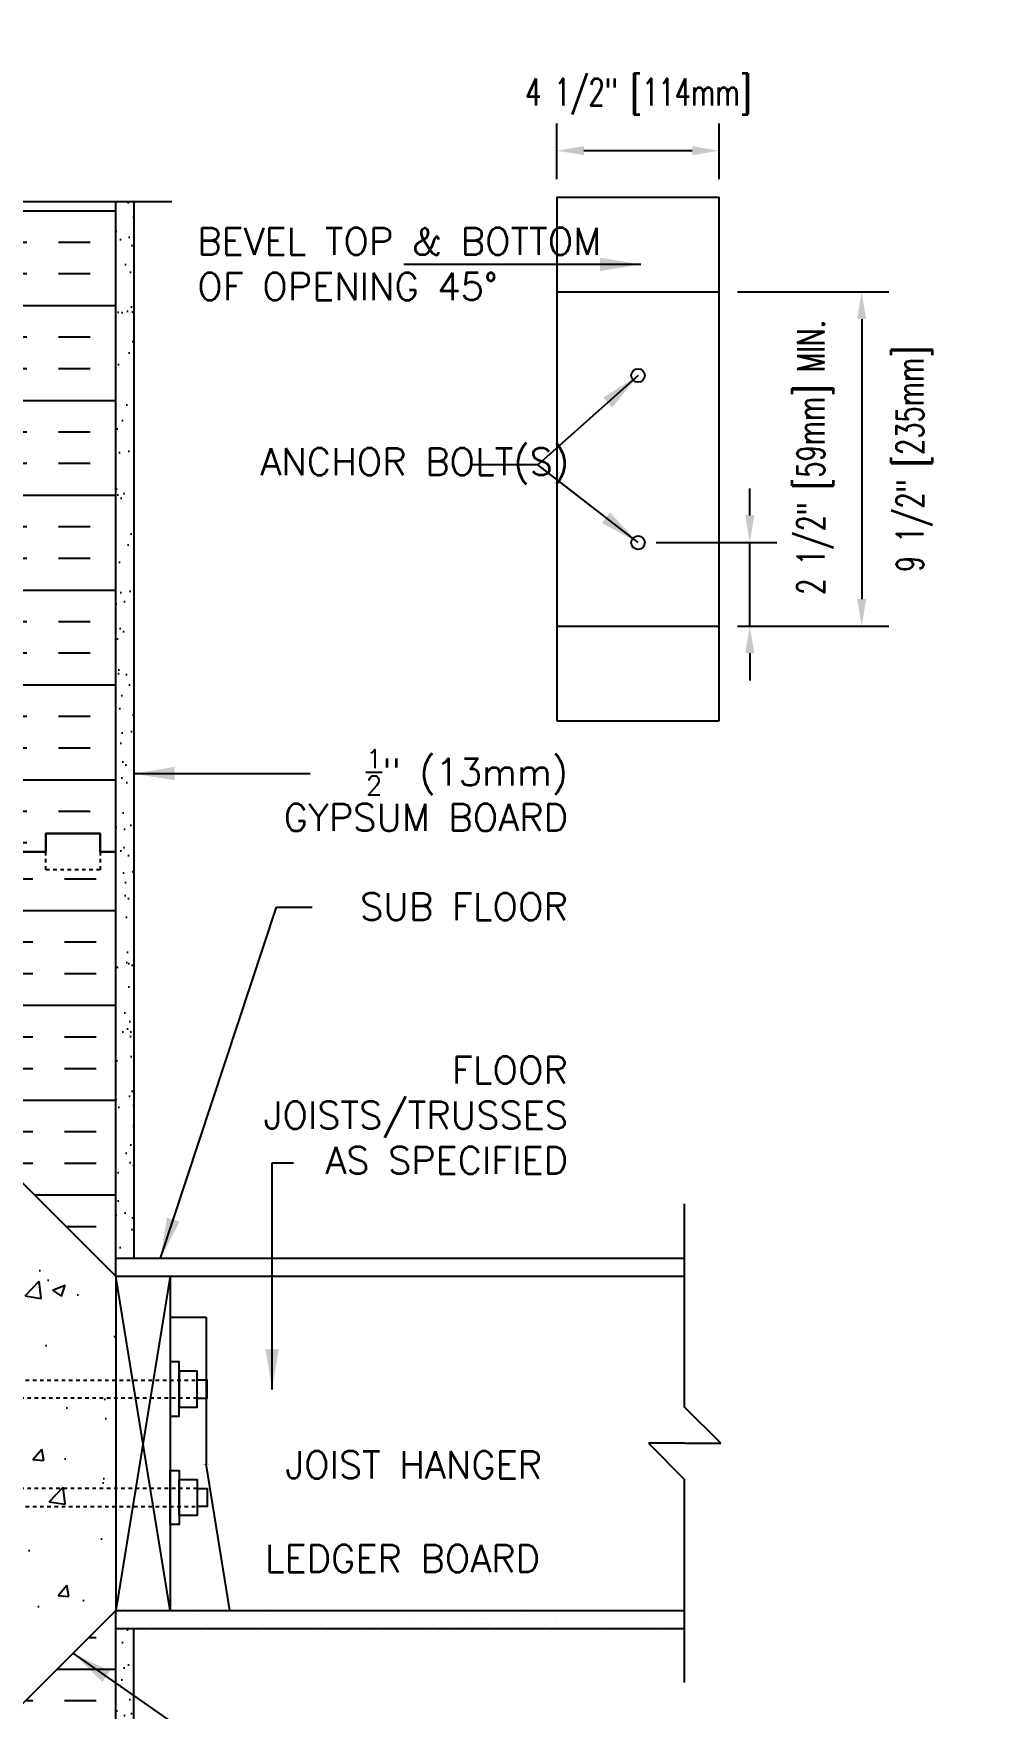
# Model space of a CAD drawing. Header units: inches. Extents: x 23.5 to 82.7, y -12.5 to 63.7.
# Drawn here: x 56.57 to 82.72, y 17.29 to 63.66 of the extents above; entities that cross this region are included whole.
import ezdxf
from ezdxf.enums import TextEntityAlignment as Align

# ---------------------------------------------------------------- set-up
doc = ezdxf.new("R2010")
doc.units = ezdxf.units.IN
doc.header["$LTSCALE"] = 0.5
doc.header["$MEASUREMENT"] = 0
doc.linetypes.add('DASHED2', pattern=[0.375, 0.25, -0.125])
doc.linetypes.add('HIDDEN2', pattern=[0.1875, 0.125, -0.0625])
for name, color, linetype in [('HATCH', 12, 'Continuous'), ('LINE15', 9, 'Continuous'), ('LINE18', 9, 'Continuous'), ('line25', 2, 'Continuous'), ('LINE50', 5, 'Continuous'), ('LINE9', 9, 'Continuous'), ('TEXT', 4, 'Continuous')]:
    doc.layers.add(name, color=color, linetype=linetype)
doc.styles.add('DIM', font='romans.shx', dxfattribs={"width": 0.7})
doc.styles.add('ROMANS', font='romans.shx', dxfattribs={"height": 1.125})
doc.dimstyles.new('ext_12', dxfattribs={"dimscale": 12, "dimtxt": 0.09375, "dimasz": 0.09375, "dimexe": 0.09375, "dimexo": 0.0625, "dimgap": 0.0625, "dimtad": 1, "dimdec": 1, "dimzin": 3, "dimdsep": 46, "dimlunit": 4, "dimtxsty": 'DIM', "dimcen": 0.09, "dimdle": 0.09375, "dimclrt": 4, "dimadec": 0, "dimazin": 0, "dimtfac": 1, "dimtdec": 1, "dimtmove": 2, "dimatfit": 3, "dimfxl": 1, "dimfrac": 2, "dimtolj": 1, "dimtzin": 0, "dimarcsym": 0})
doc.dimstyles.new('ext_8', dxfattribs={"dimscale": 8, "dimtxt": 0.09375, "dimasz": 0.09375, "dimexe": 0.09375, "dimexo": 0.0625, "dimgap": 0.0625, "dimtad": 1, "dimdec": 1, "dimzin": 3, "dimdsep": 46, "dimlunit": 4, "dimtxsty": 'DIM', "dimcen": 0.09, "dimdle": 0.09375, "dimclrt": 4, "dimadec": 0, "dimazin": 0, "dimtfac": 1, "dimtdec": 1, "dimtmove": 2, "dimatfit": 3, "dimfxl": 1, "dimfrac": 2, "dimtolj": 1, "dimtzin": 0, "dimarcsym": 0})
pattern_1 = [(37.5, (36.4269, -7.8671), (-0.031497, 0.963412), [0, -0.76, 0, -0.85, 0, -0.8125]), (7.5, (36.4269, -7.8671), (0.884888, 1.411073), [0, -0.41, 0, -0.685, 0, -0.2625]), (327.5, (35.8119, -7.8671), (1.557071, 0.00283), [0, -0.25, 0, -0.9, 0, -1.175]), (317.5, (35.8119, -7.8671), (1.503063, 0.438838), [0, -0.125, 0, -0.59, 0, -0.675])]

# ---------------------------------------------------------------- blocks, each defined once
blk = doc.blocks.new('*D1')
at = {"layer": 'Defpoints', "color": 0, "transparency": 16777216}
for p in [(73.315, 49.565), (76.409, 49.565), (75.565, 47.252)]:
    blk.add_point(p, dxfattribs=at)
at = {"layer": 'TEXT', "color": 0, "lineweight": -2, "transparency": 16777216}
for p, q in [((76.409, 50.315), (76.409, 51.065)), ((73.815, 49.565), (77.159, 49.565)), ((76.409, 47.252), (76.409, 49.565)), ((76.065, 47.252), (77.159, 47.252)), ((76.409, 46.502), (76.409, 45.752))]:
    blk.add_line(p, q, dxfattribs=at)
at = {"layer": 'TEXT', "color": 0, "transparency": 16777216}
for points in [[(76.284, 50.315), (76.534, 50.315), (76.409, 49.565)], [(76.284, 46.502), (76.534, 46.502), (76.409, 47.252)]]:
    blk.add_solid(points, dxfattribs=at)
at = {"layer": 'TEXT', "color": 4, "transparency": 16777216, "insert": (78.224, 51.923), "char_height": 0.75, "attachment_point": 5, "rotation": 90, "style": 'DIM'}
blk.add_mtext('\\A1;2 1/2" [59mm] MIN.', dxfattribs=at)
blk = doc.blocks.new('*D2')
at = {"layer": 'Defpoints', "color": 0, "transparency": 16777216}
for p in [(75.565, 56.502), (75.565, 47.252), (79.508, 47.252)]:
    blk.add_point(p, dxfattribs=at)
at = {"layer": 'TEXT', "color": 0, "lineweight": -2, "transparency": 16777216}
for p, q in [((76.065, 56.502), (80.258, 56.502)), ((79.508, 55.752), (79.508, 48.002)), ((76.065, 47.252), (80.258, 47.252))]:
    blk.add_line(p, q, dxfattribs=at)
at = {"layer": 'TEXT', "color": 0, "transparency": 16777216}
for points in [[(79.383, 55.752), (79.633, 55.752), (79.508, 56.502)], [(79.383, 48.002), (79.633, 48.002), (79.508, 47.252)]]:
    blk.add_solid(points, dxfattribs=at)
at = {"layer": 'TEXT', "color": 4, "transparency": 16777216, "insert": (80.971, 51.877), "char_height": 0.75, "attachment_point": 5, "rotation": 90, "style": 'DIM'}
blk.add_mtext('\\A1;9 1/2" [235mm]', dxfattribs=at)
blk = doc.blocks.new('*D3')
at = {"layer": 'Defpoints', "color": 0, "transparency": 16777216}
for p in [(71.065, 60.413), (71.065, 59.127), (75.565, 59.127)]:
    blk.add_point(p, dxfattribs=at)
at = {"layer": 'TEXT', "color": 0, "lineweight": -2, "transparency": 16777216}
for p, q in [((71.065, 59.627), (71.065, 61.163)), ((75.565, 59.627), (75.565, 61.163)), ((74.815, 60.413), (71.815, 60.413))]:
    blk.add_line(p, q, dxfattribs=at)
at = {"layer": 'TEXT', "color": 0, "transparency": 16777216}
for points in [[(71.815, 60.538), (71.815, 60.288), (71.065, 60.413)], [(74.815, 60.538), (74.815, 60.288), (75.565, 60.413)]]:
    blk.add_solid(points, dxfattribs=at)
at = {"layer": 'TEXT', "color": 4, "transparency": 16777216, "insert": (73.315, 61.913), "char_height": 0.75, "attachment_point": 5, "style": 'DIM'}
blk.add_mtext('\\A1;4 1/2" [114mm]', dxfattribs=at)

msp = doc.modelspace()

# ---------------------------------------------------------------- hatches: boundary and pattern name
at = {"layer": 'HATCH'}
h = msp.add_hatch(dxfattribs=at)
h.set_pattern_fill('INSUL', color=256, scale=7, style=0)
h.set_pattern_definition([(180, (2982.39, -356.0018), (0, 2.625), []), (180, (2982.39, -355.1268), (0, 2.625), [0.875, -0.875]), (180, (2982.39, -354.2518), (0, 2.625), [0.875, -0.875])])
h.paths.add_polyline_path([(58.853, 41.008), (58.416, 41.008), (58.416, 41.508), (56.916, 41.508), (56.916, 41.008), (56.228, 41.008), (56.228, 59.008), (56.916, 59.008), (56.916, 59.508), (58.416, 59.508), (58.416, 59.008), (58.853, 59.008)])
h = msp.add_hatch(dxfattribs=at)
h.set_pattern_fill('AR-SAND', color=256, scale=0.5, style=0)
h.set_pattern_definition(pattern_1)
h.paths.add_polyline_path([(59.353, 59.008), (58.853, 59.008), (58.853, 41.008), (58.853, 29.758), (59.353, 29.758)])
h = msp.add_hatch(dxfattribs=at)
h.set_pattern_fill('INSUL', color=256, scale=7, style=0)
h.set_pattern_definition([(0, (36.427, -7.867), (0, 2.625), []), (0, (36.427, -6.992), (0, 2.625), [0.875, -0.875]), (0, (36.427, -6.117), (0, 2.625), [0.875, -0.875])])
h.paths.add_polyline_path([(56.228, 31.883), (58.853, 29.258), (58.853, 41.008), (58.416, 41.008), (58.416, 40.508), (56.916, 40.508), (56.916, 41.008), (56.228, 41.008)])
h.paths.add_polyline_path([(58.853, 20.008), (56.228, 17.383), (56.228, 5.008), (56.916, 5.008), (56.916, 5.508), (58.416, 5.508), (58.416, 5.008), (58.853, 5.008)])
h = msp.add_hatch(dxfattribs=at)
h.set_pattern_fill('AR-CONC', color=256, scale=0.5, style=0)
h.set_pattern_definition([(50, (-77.1957, -130.6316), (3.5863, -0.31376), [0.375, -4.125]), (355, (-77.1957, -130.6316), (-0.693757, 3.76096), [0.3, -3.3]), (100.4514, (-76.897, -130.6577), (2.892547, 3.4472), [0.3187, -3.50571]), (46.1842, (-77.1957, -129.6316), (5.336205, -0.827595), [0.5625, -6.1875]), (96.6356, (-76.751, -129.7005), (4.67331, 4.87059), [0.47805, -5.25856]), (351.1842, (-77.1957, -129.6316), (4.67331, 4.8706), [0.45, -4.95]), (21, (-76.6957, -129.8816), (2.984535, -2.013094), [0.375, -4.125]), (326, (-76.6957, -129.8816), (1.216577, 3.62575), [0.3, -3.3]), (71.4514, (-76.447, -130.0493), (4.201113, 1.61265), [0.3187, -3.50571]), (37.5, (-77.1957, -130.6316), (0.060799, 1.664469), [0, -3.26, 0, -3.35, 0, -3.3125]), (7.5, (-77.1957, -130.6316), (1.315348, 1.972059), [0, -1.91, 0, -3.185, 0, -1.2625]), (327.5, (-78.3107, -130.6316), (2.669112, -0.112774), [0, -1.25, 0, -3.9, 0, -5.175]), (317.5, (-78.8107, -130.6316), (2.91593, 0.500525), [0, -1.625, 0, -2.59, 0, -3.675])])
h.paths.add_polyline_path([(58.853, 26.695), (56.228, 26.695), (56.228, 22.57), (58.853, 22.57)])
h.paths.add_polyline_path([(58.853, 21.133), (58.853, 22.07), (56.228, 22.07), (56.228, 18.508)])
h.paths.add_polyline_path([(56.228, 30.758), (56.228, 27.195), (58.853, 27.195), (58.853, 28.133)])
h = msp.add_hatch(dxfattribs=at)
h.set_pattern_fill('AR-SAND', color=256, scale=0.5, style=0)
h.set_pattern_definition(pattern_1)
h.paths.add_polyline_path([(59.353, 19.196), (59.26, 19.508), (58.853, 19.508), (58.853, 5.008), (59.353, 5.008)])

# ---------------------------------------------------------------- linework, layer by layer
for p, q in [((60.353, 20.008), (58.853, 29.258)), ((60.353, 29.258), (58.853, 20.008)), ((58.973, 19.946), (58.973, 19.946)), ((61.055, 19.972), (61.055, 19.972)), ((61.128, 19.975), (61.128, 19.975)), ((61.315, 20.006), (61.315, 20.006)), ((62.437, 19.992), (62.437, 19.992)), ((63.716, 19.986), (63.716, 19.986)), ((70.937, 19.979), (70.937, 19.979)), ((59.03, 19.706), (59.03, 19.706)), ((59.065, 19.861), (59.065, 19.861)), ((59.627, 19.737), (59.627, 19.737)), ((59.709, 19.795), (59.709, 19.795)), ((59.778, 19.926), (59.778, 19.926)), ((59.837, 19.603), (59.837, 19.603)), ((59.969, 19.829), (59.969, 19.829)), ((60.376, 19.883), (60.376, 19.883)), ((61.003, 19.901), (61.003, 19.901)), ((61.184, 19.74), (61.184, 19.74)), ((61.394, 19.606), (61.394, 19.606)), ((62.741, 19.743), (62.741, 19.743)), ((62.951, 19.609), (62.951, 19.609)), ((63.004, 19.884), (63.004, 19.884)), ((63.096, 19.8), (63.096, 19.8)), ((63.113, 19.523), (63.113, 19.523)), ((64.298, 19.746), (64.298, 19.746)), ((64.422, 19.54), (64.422, 19.54)), ((64.509, 19.612), (64.509, 19.612)), ((65.034, 19.84), (65.034, 19.84)), ((65.701, 19.533), (65.701, 19.533)), ((65.855, 19.749), (65.855, 19.749)), ((66.066, 19.614), (66.066, 19.614)), ((67.035, 19.823), (67.035, 19.823)), ((67.051, 19.582), (67.051, 19.582)), ((67.127, 19.738), (67.127, 19.738)), ((67.412, 19.752), (67.412, 19.752)), ((67.566, 19.535), (67.566, 19.535)), ((67.623, 19.617), (67.623, 19.617)), ((68.245, 19.624), (68.245, 19.624)), ((68.36, 19.599), (68.36, 19.599)), ((68.506, 19.658), (68.506, 19.658)), ((68.912, 19.712), (68.912, 19.712)), ((68.969, 19.754), (68.969, 19.754)), ((69.065, 19.779), (69.065, 19.779)), ((69.18, 19.62), (69.18, 19.62)), ((69.591, 19.801), (69.591, 19.801)), ((69.639, 19.593), (69.639, 19.593)), ((69.851, 19.836), (69.851, 19.836)), ((70.258, 19.889), (70.258, 19.889)), ((70.526, 19.757), (70.526, 19.757)), ((70.737, 19.623), (70.737, 19.623)), ((70.99, 19.641), (70.99, 19.641)), ((71.066, 19.762), (71.066, 19.762)), ((71.158, 19.677), (71.158, 19.677)), ((72.083, 19.76), (72.083, 19.76)), ((72.294, 19.626), (72.294, 19.626)), ((72.298, 19.658), (72.298, 19.658)), ((73.096, 19.717), (73.096, 19.717)), ((73.577, 19.652), (73.577, 19.652)), ((73.64, 19.763), (73.64, 19.763)), ((73.851, 19.629), (73.851, 19.629))]:
    msp.add_line(p, q, dxfattribs=at)
at = {"layer": 'LINE15', "linetype": 'HIDDEN2'}
for points in [[(61.103, 25.883), (54.853, 25.883, -0.414214), (54.353, 26.383), (54.353, 27.883), (54.853, 27.883), (54.853, 26.483, 0.414214), (54.953, 26.383), (61.103, 26.383)], [(61.103, 23.383), (54.853, 23.383, 0.414214), (54.353, 22.883), (54.353, 21.383), (54.853, 21.383), (54.853, 22.783, -0.414214), (54.953, 22.883), (61.103, 22.883)]]:
    msp.add_lwpolyline(points, format="xyb", dxfattribs=at)
at = {"layer": 'LINE18'}
for points in [[(60.353, 25.383), (60.603, 25.383), (60.603, 26.883), (60.353, 26.883)], [(60.603, 25.633), (61.103, 25.633), (61.103, 26.633), (60.603, 26.633)], [(60.353, 23.883), (60.603, 23.883), (60.603, 22.383), (60.353, 22.383)], [(60.603, 23.633), (61.103, 23.633), (61.103, 22.633), (60.603, 22.633)]]:
    msp.add_lwpolyline(points, close=True, dxfattribs=at)
for points in [[(61.103, 25.883), (61.384, 25.883), (61.384, 26.383), (61.103, 26.383)], [(61.103, 23.383), (61.384, 23.383), (61.384, 22.883), (61.103, 22.883)]]:
    msp.add_lwpolyline(points, dxfattribs=at)
at = {"layer": 'line25'}
for p, q in [((58.853, 29.258), (56.228, 31.883)), ((58.853, 29.258), (58.853, 20.008)), ((58.853, 29.258), (74.605, 29.258)), ((60.353, 29.258), (60.353, 20.008)), ((58.853, 20.008), (56.228, 17.383)), ((58.853, 20.008), (74.605, 20.008))]:
    msp.add_line(p, q, dxfattribs=at)
at = {"layer": 'LINE50'}
for p, q in [((58.853, 41.008), (58.853, 59.008)), ((58.853, 29.258), (58.853, 41.008)), ((58.853, 5.008), (58.853, 20.008))]:
    msp.add_line(p, q, dxfattribs=at)
for points in [[(58.853, 41.008), (58.416, 41.008), (58.416, 41.508), (56.916, 41.508), (56.916, 41.008), (56.228, 41.008)], [(56.228, 41.008), (56.916, 41.008), (56.916, 41.508), (58.416, 41.508), (58.416, 41.008), (58.853, 41.008)]]:
    msp.add_lwpolyline(points, dxfattribs=at)
at = {"layer": 'LINE9'}
for p, q in [((52.103, 59.008), (60.401, 59.008)), ((59.353, 59.008), (59.353, 29.758)), ((71.065, 59.127), (71.065, 44.627)), ((71.065, 59.127), (75.565, 59.127)), ((75.565, 44.627), (75.565, 59.127)), ((71.065, 56.502), (75.565, 56.502)), ((71.065, 47.252), (75.565, 47.252)), ((71.065, 44.627), (75.565, 44.627)), ((74.605, 25.633), (74.605, 31.258)), ((58.853, 29.758), (74.605, 29.758)), ((60.353, 28.126), (61.353, 28.126)), ((61.353, 28.126), (61.353, 24.067)), ((75.605, 24.633), (74.605, 25.633)), ((74.605, 24.633), (73.605, 24.633)), ((73.605, 24.633), (74.605, 23.633)), ((74.605, 24.633), (75.605, 24.633)), ((62.012, 20.008), (61.353, 24.067)), ((74.605, 18.008), (74.605, 23.633)), ((58.853, 19.508), (74.605, 19.508)), ((59.353, 5.008), (59.353, 19.508))]:
    msp.add_line(p, q, dxfattribs=at)
at = {"layer": 'LINE9', "linetype": 'DASHED2', "ltscale": 0.15}
msp.add_lwpolyline([(58.416, 41.008), (58.416, 41.008), (58.416, 40.508), (56.916, 40.508), (56.916, 41.008), (56.916, 41.008)], dxfattribs=at)
at = {"layer": 'LINE9'}
for centre in [(73.315, 54.19), (73.315, 49.565)]:
    msp.add_circle(centre, 0.188, dxfattribs=at)
at = {"layer": 'TEXT'}
for p, q in [((58.735, 21.462), (58.735, 21.462)), ((62.735, 21.462), (62.735, 21.462))]:
    msp.add_line(p, q, dxfattribs=at)
for points in [[(61.353, 24.067, 0, 0.36, 0), (62.433, 24.067, 0, 0, 0), (63.599, 24.081, 0, 0, 0)], [(59.603, 21.462, 0, 0.36, 0), (60.683, 21.462, 0, 0, 0), (62.735, 21.462, 0, 0, 0)]]:
    msp.add_lwpolyline(points, format="xyseb", dxfattribs=at)

# ---------------------------------------------------------------- texts
at = {"layer": 'TEXT', "style": 'ROMANS'}
for s, p in [(' JOIST HANGER', (63.038, 24.036)), (' LEDGER BOARD', (62.465, 21.444))]:
    msp.add_text(s, height=0.75, dxfattribs=at).set_placement(p, align=Align.MIDDLE_LEFT)
at = {"layer": 'TEXT', "char_height": 0.75, "style": 'ROMANS'}
for s, insert, width, attachment_point in [('BEVEL TOP & BOTTOM \\POF OPENING 45%%D', (61.106, 57.28), 10.7094, 4), ('ANCHOR BOLT(S)', (62.854, 51.68), 8.21011, 4), ('\\A1;{\\H0.7x;\\S1/2;}" (13mm) GYPSUM BOARD', (71.372, 42.712), 8.97894, 6), ('\\A1;{\\H1x;SUB FLOOR}', (71.372, 39.488), 11.43486, 6), ('\\A1;FLOOR JOISTS/TRUSSES \\PAS SPECIFIED', (71.372, 33.716), 11.43486, 6)]:
    msp.add_mtext(s, dxfattribs=dict(at, insert=insert, width=width, attachment_point=attachment_point))

# ---------------------------------------------------------------- dimensions: what is measured, and where the dimension line sits
at = {"layer": 'TEXT'}
dim = msp.add_linear_dim(base=(71.065, 60.413), p1=(75.565, 59.127), p2=(71.065, 59.127), dimstyle='ext_8', dxfattribs=at)
dim.commit()
dim.dimension.update_dxf_attribs({"geometry": '*D3', "text_midpoint": (73.315, 61.913), "dimtype": 160})
dim = msp.add_linear_dim(base=(79.508299069, 47.252439004), p1=(75.564539274, 56.502439004), p2=(75.564539274, 47.252439004), angle=90, dimstyle='ext_8', dxfattribs=at)
dim.commit()
dim.dimension.update_dxf_attribs({"geometry": '*D2', "text_midpoint": (80.971459865, 51.877439004), "dimtype": 160})
dim = msp.add_linear_dim(base=(76.409, 49.565), p1=(75.565, 47.252), p2=(73.315, 49.565), angle=90, text='<> MIN.', dimstyle='ext_8', dxfattribs=at)
dim.commit()
dim.dimension.update_dxf_attribs({"geometry": '*D1', "text_midpoint": (78.224, 51.923), "dimtype": 160})

# ---------------------------------------------------------------- leaders
msp.add_leader([(73.388, 57.266), (66.829, 57.266)], dimstyle='ext_12', dxfattribs=at)
for points in [[(73.315, 54.19), (70.541, 51.713), (68.686, 51.713)], [(73.315, 49.565), (70.541, 51.713)], [(59.353, 43.17), (64.233, 43.17)], [(60.091, 29.758), (63.3, 39.471), (64.289, 39.471)], [(63.181, 26.118), (63.181, 32.396), (63.774, 32.396)], [(57.665, 18.819), (61.878, 15.886), (63.15, 15.886)]]:
    msp.add_leader(points, dimstyle='ext_12', override={"dimgap": 0.0625, "dimtad": 0}, dxfattribs=at)

doc.saveas('drawing.dxf')
